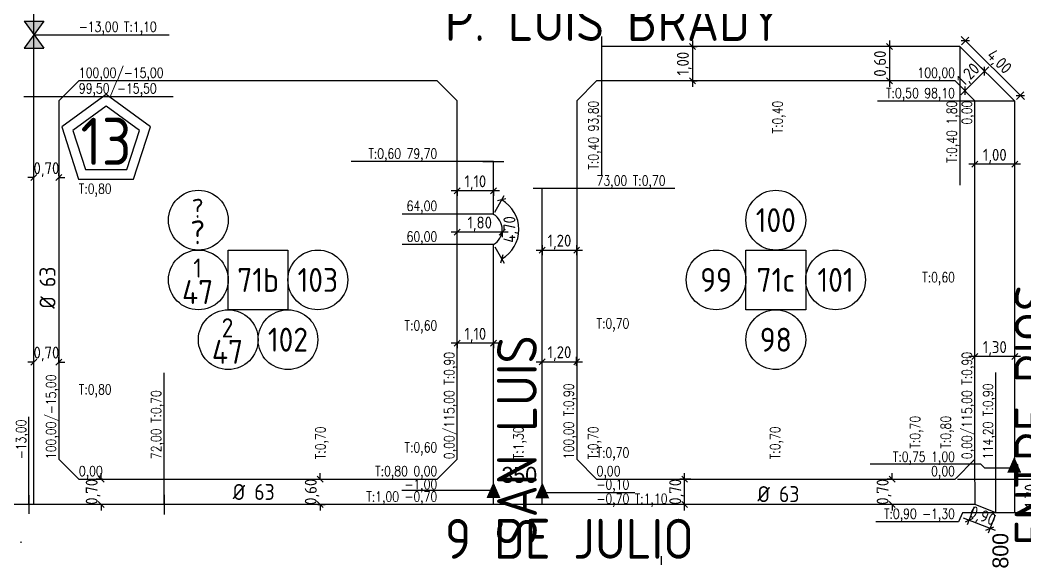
# Model space of a CAD drawing. Extents: x -48 to 13651, y -112 to 3468.
# Drawn here: x 1112.5 to 1364.8, y 1869.1 to 2004.4 of the extents above; entities that cross this region are included whole.
import ezdxf
from ezdxf.enums import TextEntityAlignment as Align

# ---------------------------------------------------------------- set-up
doc = ezdxf.new("R2010")
doc.units = 0
doc.header["$LTSCALE"] = 6
doc.header["$MEASUREMENT"] = 0
doc.linetypes.add('DOT2', pattern=[3.175, 0, -3.175])
doc.linetypes.add('HIDDEN', pattern=[0.375, 0.25, -0.125])
doc.layers.get('0').update_dxf_attribs({"linetype": 'CONTINUOUS'})
doc.layers.get('DEFPOINTS').update_dxf_attribs({"linetype": 'CONTINUOUS'})
for name, color, linetype in [('50', 41, 'CONTINUOUS'), ('63', 171, 'CONTINUOUS'), ('CAS', 7, 'CONTINUOUS'), ('CAÑERIA SIN CROQUIS', 210, 'HIDDEN'), ('Caño 110mm', 170, 'CONTINUOUS'), ('COTA', 2, 'CONTINUOUS'), ('MANZANAS', 7, 'CONTINUOUS'), ('NUMCASA', 12, 'CONTINUOUS'), ('NUMERO-CROQUIS', 13, 'CONTINUOUS'), ('NUMERO-MANZANA', 4, 'CONTINUOUS'), ('P63', 172, 'CONTINUOUS'), ('PROGRESIVA', 60, 'CONTINUOUS'), ('RADIO', 4, 'DOT2'), ('REDUCCIONES', 13, 'CONTINUOUS'), ('TXTDIAMETRO', 7, 'CONTINUOUS'), ('VALVULAS', 20, 'CONTINUOUS')]:
    doc.layers.add(name, color=color, linetype=linetype)
doc.layers.add('ATENCION', color=7, linetype='CONTINUOUS', plot=False)
doc.styles.add('ABADIMTCONDE', font='isocp.shx')
doc.styles.add('GEOSLAB703LTBT', font='isocp.shx', dxfattribs={"width": 0.9, "height": 8})
doc.styles.add('GOTHICE', font='GOTHICE.shx', dxfattribs={"height": 0.6})
doc.styles.add('ROMANS', font='romans.shx', dxfattribs={"width": 0.8, "height": 2.5})
doc.dimstyles.new('COTA02', dxfattribs={"dimtxt": 3, "dimasz": 1.5, "dimexe": 1.25, "dimexo": 0.625, "dimgap": 0.3, "dimtad": 1, "dimtoh": 1, "dimdsep": 46, "dimlunit": 6, "dimtxsty": 'ABADIMTCONDE', "dimblk1": 'OBLIQUE', "dimblk2": 'OBLIQUE', "dimsah": 1, "dimcen": 2.5, "dimdle": 1.5, "dimclrd": 60, "dimclre": 60, "dimclrt": 256, "dimadec": 0, "dimazin": 0, "dimtfac": 1, "dimtix": 1, "dimtofl": 0, "dimtmove": 0, "dimatfit": 0, "dimldrblk": 'OBLIQUE', "dimfxl": 1, "dimtolj": 1, "dimtzin": 0, "dimarcsym": 0})

# ---------------------------------------------------------------- blocks, each defined once
blk = doc.blocks.new('CUPLARED')
at = {"layer": 'REDUCCIONES'}
blk.add_lwpolyline([(4, 0, 0, 3.5, 0), (0, 0, 3.5, 3.5, 0)], format="xyseb", dxfattribs=at)
blk = doc.blocks.new('_OBLIQUE')
at = {"color": 0, "linetype": 'ByBlock'}
blk.add_line((-0.5, -0.5), (0.5, 0.5), dxfattribs=at)
blk = doc.blocks.new('*D425')
at = {"layer": 'COTA', "color": 60, "lineweight": -2, "transparency": 16777216}
for p, q in [((1352.04, 1882.16), (1350.27, 1877.62)), ((1357.29, 1880.12), (1355.53, 1875.58)), ((1357.38, 1876.2), (1349.33, 1879.33))]:
    blk.add_line(p, q, dxfattribs=at)
at = {"layer": 'DEFPOINTS', "color": 0, "transparency": 16777216}
for p in [(1352.26, 1882.75), (1357.52, 1880.7), (1350.72, 1878.79)]:
    blk.add_point(p, dxfattribs=at)
at = {"layer": 'COTA', "color": 60, "lineweight": -2, "transparency": 16777216, "xscale": 1.5, "yscale": 1.5, "zscale": 1.5}
for p, rotation in [((1350.72, 1878.79), 158.778466284375), ((1355.98, 1876.75), 338.778466284375)]:
    blk.add_blockref('_OBLIQUE', p, dxfattribs=dict(at, rotation=rotation))
at = {"layer": 'COTA', "transparency": 16777216, "insert": (1354.09, 1879.65), "char_height": 3, "attachment_point": 5, "rotation": 338.7785, "style": 'ABADIMTCONDE'}
blk.add_mtext('\\A1;0,90', dxfattribs=at)
blk = doc.blocks.new('*D433')
at = {"layer": 'COTA', "color": 60, "lineweight": -2, "transparency": 16777216}
for p, q in [((1331.44, 1889.15), (1331.44, 1890.65)), ((1331.15, 1889.15), (1330.19, 1889.15)), ((1331.15, 1882.75), (1330.19, 1882.75)), ((1331.44, 1882.75), (1331.44, 1881.25))]:
    blk.add_line(p, q, dxfattribs=at)
at = {"layer": 'DEFPOINTS', "color": 0, "transparency": 16777216}
for p in [(1331.44, 1889.15), (1331.77, 1889.15), (1331.77, 1882.75)]:
    blk.add_point(p, dxfattribs=at)
at = {"layer": 'COTA', "color": 60, "lineweight": -2, "transparency": 16777216, "xscale": 1.5, "yscale": 1.5, "zscale": 1.5}
for p, rotation in [((1331.44, 1889.15), 270), ((1331.44, 1882.75), 90)]:
    blk.add_blockref('_OBLIQUE', p, dxfattribs=dict(at, rotation=rotation))
at = {"layer": 'COTA', "transparency": 16777216, "insert": (1329.41, 1885.95), "char_height": 3, "attachment_point": 5, "rotation": 90, "style": 'ABADIMTCONDE'}
blk.add_mtext('\\A1;0,70', dxfattribs=at)
blk = doc.blocks.new('*D434')
at = {"layer": 'COTA', "color": 60, "lineweight": -2, "transparency": 16777216}
for p, q in [((1279.35, 1881.25), (1279.35, 1890.65)), ((1280.92, 1889.15), (1278.1, 1889.15)), ((1280.92, 1882.75), (1278.1, 1882.75))]:
    blk.add_line(p, q, dxfattribs=at)
at = {"layer": 'DEFPOINTS', "color": 0, "transparency": 16777216}
for p in [(1279.35, 1889.15), (1281.54, 1889.15), (1281.54, 1882.75)]:
    blk.add_point(p, dxfattribs=at)
at = {"layer": 'COTA', "color": 60, "lineweight": -2, "transparency": 16777216, "xscale": 1.5, "yscale": 1.5, "zscale": 1.5}
for p, rotation in [((1279.35, 1889.15), 90), ((1279.35, 1882.75), 270)]:
    blk.add_blockref('_OBLIQUE', p, dxfattribs=dict(at, rotation=rotation))
at = {"layer": 'COTA', "transparency": 16777216, "insert": (1277.33, 1885.95), "char_height": 3, "attachment_point": 5, "rotation": 90, "style": 'ABADIMTCONDE'}
blk.add_mtext('\\A1;0,70', dxfattribs=at)
blk = doc.blocks.new('*D435')
at = {"layer": 'COTA', "color": 60, "lineweight": -2, "transparency": 16777216}
for p, q in [((1242.1, 1918.62), (1253.73, 1918.62)), ((1243.6, 1917.58), (1243.6, 1919.87)), ((1252.23, 1917.58), (1252.23, 1919.87))]:
    blk.add_line(p, q, dxfattribs=at)
at = {"layer": 'DEFPOINTS', "color": 0, "transparency": 16777216}
for p in [(1252.23, 1918.62), (1243.6, 1916.96), (1252.23, 1916.96)]:
    blk.add_point(p, dxfattribs=at)
at = {"layer": 'COTA', "color": 60, "lineweight": -2, "transparency": 16777216, "xscale": 1.5, "yscale": 1.5, "zscale": 1.5, "rotation": 180}
blk.add_blockref('_OBLIQUE', (1243.6, 1918.62), dxfattribs=at)
at = {"layer": 'COTA', "color": 60, "lineweight": -2, "transparency": 16777216, "xscale": 1.5, "yscale": 1.5, "zscale": 1.5}
blk.add_blockref('_OBLIQUE', (1252.23, 1918.62), dxfattribs=at)
at = {"layer": 'COTA', "transparency": 16777216, "insert": (1247.92, 1920.65), "char_height": 3, "attachment_point": 5, "style": 'ABADIMTCONDE'}
blk.add_mtext('\\A1;1,20', dxfattribs=at)
blk = doc.blocks.new('*D436')
at = {"layer": 'COTA', "color": 60, "lineweight": -2, "transparency": 16777216}
for p, q in [((1243.6, 1947.84), (1243.6, 1945.39)), ((1252.23, 1947.84), (1252.23, 1945.39)), ((1242.1, 1946.64), (1253.73, 1946.64))]:
    blk.add_line(p, q, dxfattribs=at)
at = {"layer": 'DEFPOINTS', "color": 0, "transparency": 16777216}
for p in [(1243.6, 1948.47), (1252.23, 1948.47), (1252.23, 1946.64)]:
    blk.add_point(p, dxfattribs=at)
at = {"layer": 'COTA', "color": 60, "lineweight": -2, "transparency": 16777216, "xscale": 1.5, "yscale": 1.5, "zscale": 1.5, "rotation": 180}
blk.add_blockref('_OBLIQUE', (1243.6, 1946.64), dxfattribs=at)
at = {"layer": 'COTA', "color": 60, "lineweight": -2, "transparency": 16777216, "xscale": 1.5, "yscale": 1.5, "zscale": 1.5}
blk.add_blockref('_OBLIQUE', (1252.23, 1946.64), dxfattribs=at)
at = {"layer": 'COTA', "transparency": 16777216, "insert": (1247.92, 1948.66), "char_height": 3, "attachment_point": 5, "style": 'ABADIMTCONDE'}
blk.add_mtext('\\A1;1,20', dxfattribs=at)
blk = doc.blocks.new('*D437')
at = {"layer": 'COTA', "color": 60, "lineweight": -2, "transparency": 16777216}
for p, q in [((1281.28, 1999.24), (1281.28, 1987.65)), ((1281.07, 1997.74), (1282.53, 1997.74)), ((1281.07, 1989.15), (1282.53, 1989.15))]:
    blk.add_line(p, q, dxfattribs=at)
at = {"layer": 'DEFPOINTS', "color": 0, "transparency": 16777216}
for p in [(1280.44, 1997.74), (1280.44, 1989.15), (1281.28, 1989.15)]:
    blk.add_point(p, dxfattribs=at)
at = {"layer": 'COTA', "color": 60, "lineweight": -2, "transparency": 16777216, "xscale": 1.5, "yscale": 1.5, "zscale": 1.5}
for p, rotation in [((1281.28, 1997.74), 90), ((1281.28, 1989.15), 270)]:
    blk.add_blockref('_OBLIQUE', p, dxfattribs=dict(at, rotation=rotation))
at = {"layer": 'COTA', "transparency": 16777216, "insert": (1279.25, 1993.44), "char_height": 3, "attachment_point": 5, "rotation": 90, "style": 'ABADIMTCONDE'}
blk.add_mtext('\\A1;1,00', dxfattribs=at)
blk = doc.blocks.new('*D438')
at = {"layer": 'COTA', "color": 60, "lineweight": -2, "transparency": 16777216}
for p, q in [((1330.77, 1999.24), (1330.77, 1987.65)), ((1330.31, 1997.74), (1329.52, 1997.74)), ((1330.31, 1989.15), (1329.52, 1989.15))]:
    blk.add_line(p, q, dxfattribs=at)
at = {"layer": 'DEFPOINTS', "color": 0, "transparency": 16777216}
for p in [(1330.94, 1997.74), (1330.77, 1989.15), (1330.94, 1989.15)]:
    blk.add_point(p, dxfattribs=at)
at = {"layer": 'COTA', "color": 60, "lineweight": -2, "transparency": 16777216, "xscale": 1.5, "yscale": 1.5, "zscale": 1.5}
for p, rotation in [((1330.77, 1997.74), 90), ((1330.77, 1989.15), 270)]:
    blk.add_blockref('_OBLIQUE', p, dxfattribs=dict(at, rotation=rotation))
at = {"layer": 'COTA', "transparency": 16777216, "insert": (1328.75, 1993.44), "char_height": 3, "attachment_point": 5, "rotation": 90, "style": 'ABADIMTCONDE'}
blk.add_mtext('\\A1;0,60', dxfattribs=at)
blk = doc.blocks.new('*D439')
at = {"layer": 'COTA', "color": 60, "lineweight": -2, "transparency": 16777216}
for p, q in [((1355.71, 1992.62), (1348.67, 1985.58)), ((1354.88, 1991.33), (1353.76, 1992.44)), ((1349.96, 1986.41), (1348.85, 1987.53))]:
    blk.add_line(p, q, dxfattribs=at)
at = {"layer": 'DEFPOINTS', "color": 0, "transparency": 16777216}
for p in [(1355.32, 1990.88), (1349.73, 1986.65), (1350.41, 1985.97)]:
    blk.add_point(p, dxfattribs=at)
at = {"layer": 'COTA', "color": 60, "lineweight": -2, "transparency": 16777216, "xscale": 1.5, "yscale": 1.5, "zscale": 1.5}
for p, rotation in [((1354.65, 1991.56), 44.999999999996), ((1349.73, 1986.65), 224.999999999996)]:
    blk.add_blockref('_OBLIQUE', p, dxfattribs=dict(at, rotation=rotation))
at = {"layer": 'COTA', "transparency": 16777216, "insert": (1350.76, 1990.53), "char_height": 3, "attachment_point": 5, "rotation": 45, "style": 'ABADIMTCONDE'}
blk.add_mtext('\\A1;1,20', dxfattribs=at)
blk = doc.blocks.new('*D440')
at = {"layer": 'COTA', "color": 60, "lineweight": -2, "transparency": 16777216}
for p, q in [((1348.77, 2000.23), (1364.71, 1984.41)), ((1348.85, 1998.18), (1350.72, 2000.06)), ((1362.66, 1984.48), (1364.53, 1986.35))]:
    blk.add_line(p, q, dxfattribs=at)
at = {"layer": 'DEFPOINTS', "color": 0, "transparency": 16777216}
for p in [(1348.41, 1997.74), (1362.22, 1984.03), (1363.65, 1985.47)]:
    blk.add_point(p, dxfattribs=at)
at = {"layer": 'COTA', "color": 60, "lineweight": -2, "transparency": 16777216, "xscale": 1.5, "yscale": 1.5, "zscale": 1.5}
for p, rotation in [((1349.83, 1999.17), 135.2234134301901), ((1363.65, 1985.47), 315.2234134301901)]:
    blk.add_blockref('_OBLIQUE', p, dxfattribs=dict(at, rotation=rotation))
at = {"layer": 'COTA', "transparency": 16777216, "insert": (1358.17, 1993.76), "char_height": 3, "attachment_point": 5, "rotation": 315.2234, "style": 'ABADIMTCONDE'}
blk.add_mtext('\\A1;4,00', dxfattribs=at)
blk = doc.blocks.new('*D441')
at = {"layer": 'COTA', "color": 60, "lineweight": -2, "transparency": 16777216}
for p, q in [((1363.72, 1968.19), (1350.73, 1968.19)), ((1352.23, 1967.31), (1352.23, 1969.44)), ((1362.22, 1967.31), (1362.22, 1969.44))]:
    blk.add_line(p, q, dxfattribs=at)
at = {"layer": 'DEFPOINTS', "color": 0, "transparency": 16777216}
for p in [(1352.23, 1968.19), (1352.23, 1966.69), (1362.22, 1966.69)]:
    blk.add_point(p, dxfattribs=at)
at = {"layer": 'COTA', "color": 60, "lineweight": -2, "transparency": 16777216, "xscale": 1.5, "yscale": 1.5, "zscale": 1.5, "rotation": 180}
blk.add_blockref('_OBLIQUE', (1352.23, 1968.19), dxfattribs=at)
at = {"layer": 'COTA', "color": 60, "lineweight": -2, "transparency": 16777216, "xscale": 1.5, "yscale": 1.5, "zscale": 1.5}
blk.add_blockref('_OBLIQUE', (1362.22, 1968.19), dxfattribs=at)
at = {"layer": 'COTA', "transparency": 16777216, "insert": (1357.23, 1970.21), "char_height": 3, "attachment_point": 5, "style": 'ABADIMTCONDE'}
blk.add_mtext('\\A1;1,00', dxfattribs=at)
blk = doc.blocks.new('*D442')
at = {"layer": 'COTA', "color": 60, "lineweight": -2, "transparency": 16777216}
for p, q in [((1352.23, 1920.05), (1352.23, 1921.16)), ((1362.22, 1920.05), (1362.22, 1921.16)), ((1363.72, 1919.91), (1350.73, 1919.91))]:
    blk.add_line(p, q, dxfattribs=at)
at = {"layer": 'DEFPOINTS', "color": 0, "transparency": 16777216}
for p in [(1352.23, 1919.91), (1352.23, 1919.43), (1362.22, 1919.43)]:
    blk.add_point(p, dxfattribs=at)
at = {"layer": 'COTA', "color": 60, "lineweight": -2, "transparency": 16777216, "xscale": 1.5, "yscale": 1.5, "zscale": 1.5, "rotation": 180}
blk.add_blockref('_OBLIQUE', (1352.23, 1919.91), dxfattribs=at)
at = {"layer": 'COTA', "color": 60, "lineweight": -2, "transparency": 16777216, "xscale": 1.5, "yscale": 1.5, "zscale": 1.5}
blk.add_blockref('_OBLIQUE', (1362.22, 1919.91), dxfattribs=at)
at = {"layer": 'COTA', "transparency": 16777216, "insert": (1357.23, 1921.94), "char_height": 3, "attachment_point": 5, "style": 'ABADIMTCONDE'}
blk.add_mtext('\\A1;1,30', dxfattribs=at)
blk = doc.blocks.new('*D443')
at = {"layer": 'COTA', "color": 60, "lineweight": -2, "transparency": 16777216}
for p, q in [((1187.84, 1889.15), (1187.84, 1890.65)), ((1187.25, 1889.15), (1189.09, 1889.15)), ((1187.25, 1882.75), (1189.09, 1882.75)), ((1187.84, 1882.75), (1187.84, 1881.25))]:
    blk.add_line(p, q, dxfattribs=at)
at = {"layer": 'DEFPOINTS', "color": 0, "transparency": 16777216}
for p in [(1186.63, 1889.15), (1187.84, 1889.15), (1186.63, 1882.75)]:
    blk.add_point(p, dxfattribs=at)
at = {"layer": 'COTA', "color": 60, "lineweight": -2, "transparency": 16777216, "xscale": 1.5, "yscale": 1.5, "zscale": 1.5}
for p, rotation in [((1187.84, 1889.15), 270), ((1187.84, 1882.75), 90)]:
    blk.add_blockref('_OBLIQUE', p, dxfattribs=dict(at, rotation=rotation))
at = {"layer": 'COTA', "transparency": 16777216, "insert": (1185.81, 1885.95), "char_height": 3, "attachment_point": 5, "rotation": 90, "style": 'ABADIMTCONDE'}
blk.add_mtext('\\A1;0,60', dxfattribs=at)
blk = doc.blocks.new('*D444')
at = {"layer": 'COTA', "color": 60, "lineweight": -2, "transparency": 16777216}
for p, q in [((1232.84, 1923.24), (1220.73, 1923.24)), ((1222.23, 1923.1), (1222.23, 1921.99)), ((1231.34, 1923.1), (1231.34, 1921.99))]:
    blk.add_line(p, q, dxfattribs=at)
at = {"layer": 'DEFPOINTS', "color": 0, "transparency": 16777216}
for p in [(1222.23, 1923.73), (1222.23, 1923.24), (1231.34, 1923.73)]:
    blk.add_point(p, dxfattribs=at)
at = {"layer": 'COTA', "color": 60, "lineweight": -2, "transparency": 16777216, "xscale": 1.5, "yscale": 1.5, "zscale": 1.5, "rotation": 180}
blk.add_blockref('_OBLIQUE', (1222.23, 1923.24), dxfattribs=at)
at = {"layer": 'COTA', "color": 60, "lineweight": -2, "transparency": 16777216, "xscale": 1.5, "yscale": 1.5, "zscale": 1.5}
blk.add_blockref('_OBLIQUE', (1231.34, 1923.24), dxfattribs=at)
at = {"layer": 'COTA', "transparency": 16777216, "insert": (1226.79, 1925.27), "char_height": 3, "attachment_point": 5, "style": 'ABADIMTCONDE'}
blk.add_mtext('\\A1;1,10', dxfattribs=at)
blk = doc.blocks.new('*D445')
at = {"layer": 'COTA', "color": 60, "lineweight": -2, "transparency": 16777216}
for p, q in [((1235.04, 1951.16), (1220.73, 1951.16)), ((1222.23, 1951.79), (1222.23, 1952.41)), ((1233.54, 1951.2), (1233.54, 1949.91))]:
    blk.add_line(p, q, dxfattribs=at)
at = {"layer": 'DEFPOINTS', "color": 0, "transparency": 16777216}
for p in [(1222.23, 1951.16), (1222.23, 1951.16), (1233.54, 1951.82)]:
    blk.add_point(p, dxfattribs=at)
at = {"layer": 'COTA', "color": 60, "lineweight": -2, "transparency": 16777216, "xscale": 1.5, "yscale": 1.5, "zscale": 1.5, "rotation": 180}
blk.add_blockref('_OBLIQUE', (1222.23, 1951.16), dxfattribs=at)
at = {"layer": 'COTA', "color": 60, "lineweight": -2, "transparency": 16777216, "xscale": 1.5, "yscale": 1.5, "zscale": 1.5}
blk.add_blockref('_OBLIQUE', (1233.54, 1951.16), dxfattribs=at)
at = {"layer": 'COTA', "transparency": 16777216, "insert": (1227.89, 1953.19), "char_height": 3, "attachment_point": 5, "style": 'ABADIMTCONDE'}
blk.add_mtext('\\A1;1,80', dxfattribs=at)
blk = doc.blocks.new('*D446')
at = {"layer": 'COTA', "color": 60, "lineweight": -2, "transparency": 16777216}
for p, q in [((1232.84, 1961.53), (1220.73, 1961.53)), ((1222.23, 1961.6), (1222.23, 1960.28)), ((1231.34, 1961.6), (1231.34, 1960.28))]:
    blk.add_line(p, q, dxfattribs=at)
at = {"layer": 'DEFPOINTS', "color": 0, "transparency": 16777216}
for p in [(1222.23, 1962.23), (1222.23, 1961.53), (1231.34, 1962.23)]:
    blk.add_point(p, dxfattribs=at)
at = {"layer": 'COTA', "color": 60, "lineweight": -2, "transparency": 16777216, "xscale": 1.5, "yscale": 1.5, "zscale": 1.5, "rotation": 180}
blk.add_blockref('_OBLIQUE', (1222.23, 1961.53), dxfattribs=at)
at = {"layer": 'COTA', "color": 60, "lineweight": -2, "transparency": 16777216, "xscale": 1.5, "yscale": 1.5, "zscale": 1.5}
blk.add_blockref('_OBLIQUE', (1231.34, 1961.53), dxfattribs=at)
at = {"layer": 'COTA', "transparency": 16777216, "insert": (1226.79, 1963.55), "char_height": 3, "attachment_point": 5, "style": 'ABADIMTCONDE'}
blk.add_mtext('\\A1;1,10', dxfattribs=at)
blk = doc.blocks.new('*D447')
at = {"layer": 'COTA', "color": 60, "lineweight": -2, "transparency": 16777216}
for p, q in [((1231.65, 1956.15), (1234.03, 1960.32)), ((1231.65, 1947.49), (1234.03, 1943.32))]:
    blk.add_line(p, q, dxfattribs=at)
blk.add_arc((1229.18, 1951.82), 8.54, 299.7079, 60.2921, dxfattribs=at)
at = {"layer": 'DEFPOINTS', "color": 0, "transparency": 16777216}
for p in [(1231.34, 1955.61), (1229.18, 1951.82), (1231.34, 1948.03), (1237.19, 1948.89)]:
    blk.add_point(p, dxfattribs=at)
at = {"layer": 'COTA', "color": 60, "lineweight": -2, "transparency": 16777216, "xscale": 1.5, "yscale": 1.5, "zscale": 1.5}
for p, rotation in [((1233.41, 1959.24), 150.2921175756859), ((1233.41, 1944.41), 209.7078824243115)]:
    blk.add_blockref('_OBLIQUE', p, dxfattribs=dict(at, rotation=rotation))
at = {"layer": 'COTA', "transparency": 16777216, "insert": (1235.69, 1951.82), "char_height": 3, "attachment_point": 5, "rotation": 90, "style": 'ABADIMTCONDE'}
blk.add_mtext('\\A1;4,70', dxfattribs=at)
blk = doc.blocks.new('*D1085')
at = {"layer": 'COTA', "color": 60, "lineweight": -2, "transparency": 16777216}
for p, q in [((1368.61, 1890.65), (1368.61, 1879.2)), ((1347.86, 1889.15), (1369.86, 1889.15)), ((1367.41, 1880.7), (1369.86, 1880.7))]:
    blk.add_line(p, q, dxfattribs=at)
at = {"layer": 'DEFPOINTS', "color": 0, "transparency": 16777216}
for p in [(1347.23, 1889.15), (1366.78, 1880.7), (1368.61, 1880.7)]:
    blk.add_point(p, dxfattribs=at)
at = {"layer": 'COTA', "color": 60, "lineweight": -2, "transparency": 16777216, "xscale": 1.5, "yscale": 1.5, "zscale": 1.5}
for p, rotation in [((1368.61, 1889.15), 90), ((1368.61, 1880.7), 270)]:
    blk.add_blockref('_OBLIQUE', p, dxfattribs=dict(at, rotation=rotation))
at = {"layer": 'COTA', "transparency": 16777216, "insert": (1366.58, 1884.92), "char_height": 3, "attachment_point": 5, "rotation": 90, "style": 'ABADIMTCONDE'}
blk.add_mtext('\\A1;1,30', dxfattribs=at)
blk = doc.blocks.new('*D1488')
at = {"layer": 'DEFPOINTS', "color": 0, "transparency": 16777216}
for p in [(1132.82, 1889.15), (1133.75, 1889.15), (1133.75, 1882.75)]:
    blk.add_point(p, dxfattribs=at)
at = {"layer": 'PROGRESIVA', "color": 60, "lineweight": -2, "transparency": 16777216}
for p, q in [((1132.82, 1889.15), (1132.82, 1890.65)), ((1133.13, 1889.15), (1131.57, 1889.15)), ((1133.13, 1882.75), (1131.57, 1882.75)), ((1132.82, 1882.75), (1132.82, 1881.25))]:
    blk.add_line(p, q, dxfattribs=at)
at = {"layer": 'PROGRESIVA', "color": 60, "lineweight": -2, "transparency": 16777216, "xscale": 1.5, "yscale": 1.5, "zscale": 1.5}
for p, rotation in [((1132.82, 1889.15), 270), ((1132.82, 1882.75), 90)]:
    blk.add_blockref('_OBLIQUE', p, dxfattribs=dict(at, rotation=rotation))
at = {"layer": 'PROGRESIVA', "transparency": 16777216, "insert": (1130.8, 1885.95), "char_height": 3, "attachment_point": 5, "rotation": 90, "style": 'ABADIMTCONDE'}
blk.add_mtext('\\A1;0,70', dxfattribs=at)
blk = doc.blocks.new('*D1489')
at = {"layer": 'DEFPOINTS', "color": 0, "transparency": 16777216}
for p in [(1115.95, 1917.91), (1122.23, 1918.53), (1122.23, 1917.91)]:
    blk.add_point(p, dxfattribs=at)
at = {"layer": 'PROGRESIVA', "color": 60, "lineweight": -2, "transparency": 16777216}
for p, q in [((1115.95, 1918.53), (1114.45, 1918.53)), ((1115.95, 1918.53), (1115.95, 1919.78)), ((1122.23, 1918.53), (1122.23, 1919.78)), ((1122.23, 1918.53), (1123.73, 1918.53))]:
    blk.add_line(p, q, dxfattribs=at)
at = {"layer": 'PROGRESIVA', "color": 60, "lineweight": -2, "transparency": 16777216, "xscale": 1.5, "yscale": 1.5, "zscale": 1.5}
blk.add_blockref('_OBLIQUE', (1115.95, 1918.53), dxfattribs=at)
at = {"layer": 'PROGRESIVA', "color": 60, "lineweight": -2, "transparency": 16777216, "xscale": 1.5, "yscale": 1.5, "zscale": 1.5, "rotation": 180}
blk.add_blockref('_OBLIQUE', (1122.23, 1918.53), dxfattribs=at)
at = {"layer": 'PROGRESIVA', "transparency": 16777216, "insert": (1119.09, 1920.55), "char_height": 3, "attachment_point": 5, "style": 'ABADIMTCONDE'}
blk.add_mtext('\\A1;0,70', dxfattribs=at)
blk = doc.blocks.new('*D1490')
at = {"layer": 'DEFPOINTS', "color": 0, "transparency": 16777216}
for p in [(1115.95, 1964.67), (1122.23, 1964.82), (1122.23, 1964.67)]:
    blk.add_point(p, dxfattribs=at)
at = {"layer": 'PROGRESIVA', "color": 60, "lineweight": -2, "transparency": 16777216}
for p, q in [((1115.95, 1965.3), (1115.95, 1966.07)), ((1122.23, 1965.3), (1122.23, 1966.07)), ((1115.95, 1964.82), (1114.45, 1964.82)), ((1122.23, 1964.82), (1123.73, 1964.82))]:
    blk.add_line(p, q, dxfattribs=at)
at = {"layer": 'PROGRESIVA', "color": 60, "lineweight": -2, "transparency": 16777216, "xscale": 1.5, "yscale": 1.5, "zscale": 1.5}
blk.add_blockref('_OBLIQUE', (1115.95, 1964.82), dxfattribs=at)
at = {"layer": 'PROGRESIVA', "color": 60, "lineweight": -2, "transparency": 16777216, "xscale": 1.5, "yscale": 1.5, "zscale": 1.5, "rotation": 180}
blk.add_blockref('_OBLIQUE', (1122.23, 1964.82), dxfattribs=at)
at = {"layer": 'PROGRESIVA', "transparency": 16777216, "insert": (1119.09, 1966.85), "char_height": 3, "attachment_point": 5, "style": 'ABADIMTCONDE'}
blk.add_mtext('\\A1;0,70', dxfattribs=at)
blk = doc.blocks.new('D63')
at = {"layer": 'TXTDIAMETRO', "color": 7, "ltscale": 0.1, "style": 'ABADIMTCONDE'}
blk.add_text('Ø 63', height=4, dxfattribs=at).set_placement((0, 0), align=Align.MIDDLE)
blk = doc.blocks.new('VALV')
at = {"layer": 'VALVULAS'}
h = blk.add_hatch(color=256, dxfattribs=at)
h.paths.add_polyline_path([(-2.48, 3.4), (0, 0), (2.48, 3.4)])
h.paths.add_polyline_path([(0, 0), (-2.48, -3.4), (2.48, -3.4)])
for p, q in [((-2.48, 3.4), (2.48, 3.4)), ((-2.48, 3.4), (2.48, -3.4)), ((2.48, 3.4), (-2.48, -3.4)), ((-2.48, -3.4), (2.48, -3.4))]:
    blk.add_line(p, q, dxfattribs=at)

msp = doc.modelspace()

# ---------------------------------------------------------------- linework, layer by layer
at = {"layer": '50', "ltscale": 0.1}
for p, q in [((1348.412, 1997.737), (1258.434, 1997.737)), ((1362.224, 1984.032), (1348.412, 1997.737)), ((1362.224, 1891.927), (1362.224, 1984.032)), ((1231.339, 1955.611), (1231.339, 1968.845)), ((1243.604, 1885.818), (1243.604, 1962.145)), ((1231.339, 1886.255), (1231.339, 1948.03))]:
    msp.add_line(p, q, dxfattribs=at)
msp.add_arc((1229.176, 1951.82), 4.364, 299.70788, 60.29212, dxfattribs=at)
at = {"layer": '63', "ltscale": 0.1}
for p, q in [((1362.224, 1880.847), (1362.224, 1891.927)), ((1231.339, 1882.865), (1231.339, 1886.255)), ((1243.604, 1882.893), (1243.604, 1885.818)), ((1352.262, 1882.746), (1148.634, 1882.746)), ((1357.518, 1880.704), (1352.262, 1882.746)), ((1477.606, 1880.704), (1357.518, 1880.704))]:
    msp.add_line(p, q, dxfattribs=at)
at = {"layer": 'CAS', "ltscale": 0.1}
for p, q in [((1258.434, 2000.215), (1258.434, 1995.258)), ((1113.446, 1985.212), (1118.446, 1985.212)), ((1228.711, 1968.845), (1233.967, 1968.845)), ((1241.268, 1962.145), (1245.94, 1962.145)), ((1114.704, 1885.11), (1114.704, 1880.381)), ((1148.634, 1885.224), (1148.634, 1880.267)), ((1273.442, 1869.762), (1273.442, 1863.671))]:
    msp.add_line(p, q, dxfattribs=at)
at = {"layer": 'Caño 110mm'}
for p, q in [((1115.946, 2000.7), (1115.946, 2010.212)), ((1115.946, 1985.212), (1115.946, 2000.7))]:
    msp.add_line(p, q, dxfattribs=at)
at = {"layer": 'Caño 110mm', "ltscale": 0.1}
for p, q in [((1115.946, 1882.774), (1115.946, 1985.212)), ((1115.946, 1882.746), (1114.704, 1882.746)), ((1148.634, 1882.746), (1115.946, 1882.746))]:
    msp.add_line(p, q, dxfattribs=at)
at = {"layer": 'MANZANAS'}
for p, q in [((1122.234, 1984.145), (1127.234, 1989.145)), ((1217.234, 1989.145), (1127.234, 1989.145)), ((1222.234, 1984.145), (1217.234, 1989.145)), ((1257.234, 1989.145), (1252.234, 1984.145)), ((1347.234, 1989.145), (1257.234, 1989.145)), ((1347.234, 1989.145), (1352.234, 1984.145)), ((1122.234, 1984.145), (1122.234, 1894.145)), ((1222.234, 1894.145), (1222.234, 1984.145)), ((1252.234, 1984.145), (1252.234, 1894.145)), ((1352.234, 1894.145), (1352.234, 1984.145)), ((1127.234, 1889.145), (1122.234, 1894.145)), ((1217.234, 1889.145), (1222.234, 1894.145)), ((1257.234, 1889.145), (1252.234, 1894.145)), ((1347.234, 1889.145), (1352.234, 1894.145)), ((1127.234, 1889.145), (1217.234, 1889.145)), ((1257.234, 1889.145), (1347.234, 1889.145))]:
    msp.add_line(p, q, dxfattribs=at)
at = {"layer": 'NUMERO-CROQUIS'}
for centre in [(1157.234, 1954.145), (1302.234, 1954.145), (1157.234, 1939.145), (1187.234, 1939.145), (1287.234, 1939.145), (1317.234, 1939.145), (1164.734, 1924.145), (1179.734, 1924.145), (1302.234, 1924.145)]:
    msp.add_circle(centre, 7.5, dxfattribs=at)
at = {"layer": 'NUMERO-MANZANA'}
for points in [[(1164.734, 1946.645), (1179.734, 1946.645), (1179.734, 1931.645), (1164.734, 1931.645)], [(1294.734, 1946.645), (1309.734, 1946.645), (1309.734, 1931.645), (1294.734, 1931.645)]]:
    msp.add_lwpolyline(points, close=True, dxfattribs=at)
at = {"layer": 'P63'}
msp.add_line((1114.704, 1882.746), (984.041, 1882.746), dxfattribs=at)
at = {"layer": 'PROGRESIVA'}
for p, q in [((1115.946, 2000.7), (1149.88, 2000.7)), ((1258.434, 1997.737), (1258.434, 1965.51)), ((1348.412, 1997.737), (1348.412, 1962.906)), ((1115.946, 1985.212), (1150.903, 1985.212)), ((1362.224, 1984.032), (1327.767, 1984.032)), ((1231.339, 1968.845), (1195.623, 1968.845)), ((1243.604, 1962.145), (1276.854, 1962.145)), ((1231.339, 1955.611), (1208.373, 1955.611)), ((1231.339, 1948.03), (1208.373, 1948.03)), ((1148.634, 1882.746), (1148.634, 1915.786)), ((1357.518, 1880.704), (1357.518, 1915.912)), ((1114.704, 1882.746), (1114.704, 1904.79)), ((1353.694, 1892.894), (1325.943, 1892.894)), ((1352.262, 1882.746), (1352.234, 1894.145)), ((1354.736, 1891.927), (1353.694, 1892.894)), ((1362.224, 1891.927), (1354.736, 1891.927)), ((1231.339, 1886.255), (1208.329, 1886.255)), ((1243.604, 1885.818), (1266.821, 1885.818)), ((1349.134, 1880.704), (1348.092, 1878.441)), ((1357.518, 1880.704), (1349.134, 1880.704)), ((1348.092, 1878.441), (1327.376, 1878.441))]:
    msp.add_line(p, q, dxfattribs=at)
at = {"layer": 'RADIO', "color": 4, "ltscale": 0.5}
for p in [(1045.324, 1873.474), (1112.771, 1488.183)]:
    msp.add_line(p, (1112.771, 1873.474), dxfattribs=at)
at = {"layer": 'VALVULAS'}
for points in [[(1134.068, 1985.675), (1122.915, 1977.572), (1127.175, 1964.461), (1140.961, 1964.461), (1145.221, 1977.572)], [(1134.068, 1982.743), (1125.703, 1976.666), (1128.898, 1966.832), (1139.238, 1966.832), (1142.433, 1976.666)]]:
    msp.add_lwpolyline(points, close=True, dxfattribs=at)

# ---------------------------------------------------------------- block references
at = {"layer": 'CAÑERIA SIN CROQUIS', "ltscale": 0.1, "rotation": 90}
msp.add_blockref('CUPLARED', (1362.109, 1890.761), dxfattribs=at)
at = {"layer": 'PROGRESIVA'}
for name, p in [('VALV', (1115.946, 2000.7)), ('D63', (1171.138, 1885.913)), ('D63', (1302.9, 1885.377))]:
    msp.add_blockref(name, p, dxfattribs=at)
at = {"layer": 'REDUCCIONES', "ltscale": 0.1, "rotation": 90}
for p in [(1231.339, 1884.406), (1243.604, 1884.305)]:
    msp.add_blockref('CUPLARED', p, dxfattribs=at)
at = {"layer": 'TXTDIAMETRO', "rotation": 90}
msp.add_blockref('D63', (1119.353, 1937.2), dxfattribs=at)

# ---------------------------------------------------------------- texts
at = {"layer": 'ATENCION', "style": 'GEOSLAB703LTBT'}
for s, p in [('P. LUIS BRADY', (1219.141, 2004.145)), ('9 DE JULIO', (1219.141, 1874.145))]:
    msp.add_text(s, height=10, dxfattribs=at).set_placement(p, align=Align.MIDDLE_LEFT)
for s, p in [('ENTRE RIOS', (1367.234, 1872.415)), ('SAN LUIS', (1237.234, 1872.415))]:
    msp.add_text(s, height=10, rotation=90, dxfattribs=at).set_placement(p, align=Align.MIDDLE_LEFT)
at = {"layer": 'NUMCASA', "color": 12, "linetype": 'Continuous', "style": 'GOTHICE'}
msp.add_text('350', height=4, dxfattribs=at).set_placement((1237.83, 1886.995), align=Align.BOTTOM_CENTER)
msp.add_text('800', height=4, rotation=90, dxfattribs=at).set_placement((1361.821, 1871.143), align=Align.BOTTOM_CENTER)
at = {"layer": 'NUMERO-CROQUIS', "style": 'GEOSLAB703LTBT'}
for s, height, p in [('?', 4.8, (1157.055, 1957.119)), ('100', 6, (1302.234, 1954.145)), ('?', 6, (1157.055, 1951.104)), ('1', 4.8, (1157.055, 1942.119)), ('103', 6, (1187.234, 1939.145)), ('99', 6, (1287.234, 1939.145)), ('101', 6, (1317.234, 1939.145)), ('47', 6, (1157.055, 1936.104)), ('2', 4.8, (1164.555, 1927.119)), ('102', 6, (1179.734, 1924.145)), ('98', 6, (1302.234, 1924.145)), ('47', 6, (1164.555, 1921.104))]:
    msp.add_text(s, height=height, dxfattribs=at).set_placement(p, align=Align.MIDDLE)
at = {"layer": 'NUMERO-MANZANA', "style": 'GEOSLAB703LTBT'}
for s, p in [('71b', (1172.234, 1939.145)), ('71c', (1302.234, 1939.145))]:
    msp.add_text(s, height=6, dxfattribs=at).set_placement(p, align=Align.MIDDLE)
at = {"layer": 'PROGRESIVA', "style": 'ROMANS', "width": 0.8}
for s, p in [('-13,00 T:1,10', (1127.234, 2000.7)), ('100,00/-15,00', (1127.234, 1989.145)), ('99,50/-15,50', (1127.234, 1985.212)), ('T:0,80', (1127.234, 1960.056)), ('73,00 T:0,70', (1257.234, 1962.087)), ('T:0,70', (1257.234, 1926.228)), ('T:0,80', (1127.234, 1909.643)), ('T:0,70', (1257.234, 1893.807)), ('0,00', (1127.234, 1889.145)), ('0,00', (1257.234, 1889.145)), ('-0,10', (1257.234, 1885.818)), ('-0,70 T:1,10', (1257.234, 1882.231))]:
    msp.add_text(s, height=2.5, dxfattribs=at).set_placement(p, align=Align.BOTTOM_LEFT)
for s, p in [('100,00', (1347.234, 1989.145)), ('T:0,50 98,10', (1347.234, 1984.032)), ('T:0,60 79,70', (1217.234, 1968.871)), ('64,00', (1217.234, 1955.72)), ('60,00', (1217.234, 1948.038)), ('T:0,60', (1347.234, 1937.815)), ('T:0,60', (1217.234, 1925.708)), ('T:0,60', (1217.234, 1895.109)), ('T:0,75 1,00', (1347.234, 1892.763)), ('T:0,80 0,00', (1217.234, 1889.145)), ('0,00', (1347.234, 1889.145)), ('-1,00', (1217.234, 1885.838)), ('T:1,00 -0,70', (1217.234, 1882.746)), ('T:0,90 -1,30', (1347.234, 1878.441))]:
    msp.add_text(s, height=2.5, dxfattribs=at).set_placement(p, align=Align.BOTTOM_RIGHT)
for s, p in [('T:0,40 93,80', (1258.434, 1984.145)), ('T:0,40', (1304.667, 1984.145)), ('T:0,40 1,80', (1348.412, 1984.145)), ('0,00', (1352.234, 1984.145))]:
    msp.add_text(s, height=2.5, rotation=90, dxfattribs=at).set_placement(p, align=Align.BOTTOM_RIGHT)
for s, p in [('0,00/115,00 T:0,90', (1222.234, 1894.145)), ('0,00/115,00 T:0,90', (1352.234, 1894.145)), ('100,00/-15,00', (1122.234, 1894.145)), ('100,00 T:0,90', (1252.234, 1894.145)), ('114,20 T:0,90', (1357.518, 1894.145)), ('72,00 T:0,70', (1148.634, 1894.145)), ('-13,00', (1114.726, 1894.145)), ('T:0,70', (1339.222, 1896.8)), ('T:0,80', (1346.909, 1896.8)), ('T:0,70', (1189.89, 1894.145)), ('T:1,30', (1239.617, 1894.145)), ('T:0,70', (1258.404, 1894.145)), ('T:0,70', (1304.044, 1894.145))]:
    msp.add_text(s, height=2.5, rotation=90, dxfattribs=at).set_placement(p, align=Align.BOTTOM_LEFT)
at = {"layer": 'VALVULAS', "style": 'GEOSLAB703LTBT'}
msp.add_text('13', height=11.8591, dxfattribs=at).set_placement((1134.068, 1973.948), align=Align.MIDDLE)

# ---------------------------------------------------------------- dimensions: what is measured, and where the dimension line sits
at = {"layer": 'COTA'}
for base, p1, p2, text, picture, middle in [((1281.276, 1989.145), (1280.442, 1997.737), (1280.442, 1989.145), '1,00', '*D437', (1279.251, 1993.441)), ((1330.772, 1989.145), (1330.939, 1997.737), (1330.939, 1989.145), '0,60', '*D438', (1328.747, 1993.441)), ((1187.838, 1889.145), (1186.626, 1882.746), (1186.626, 1889.145), '0,60', '*D443', (1185.813, 1885.945)), ((1331.439, 1889.145), (1331.772, 1882.746), (1331.772, 1889.145), '0,70', '*D433', (1329.414, 1885.945))]:
    dim = msp.add_linear_dim(base=base, p1=p1, p2=p2, angle=90, text=text, dimstyle='COTA02', dxfattribs=at)
    dim.commit()
    dim.dimension.update_dxf_attribs({"geometry": picture, "text_midpoint": middle})
for p1, p2, distance, text, picture, middle in [((1348.412, 1997.737), (1362.224, 1984.032), 2.019, '4,00', '*D440', (1358.167, 1993.755)), ((1355.318, 1990.884), (1350.406, 1985.973), -0.951, '1,20', '*D439', (1350.758, 1990.533))]:
    dim = msp.add_aligned_dim(p1=p1, p2=p2, distance=distance, text=text, dimstyle='COTA02', dxfattribs=at)
    dim.commit()
    dim.dimension.update_dxf_attribs({"geometry": picture, "text_midpoint": middle})
for base, p1, p2, text, picture, middle in [((1352.234, 1968.189), (1362.224, 1966.69), (1352.234, 1966.69), '1,00', '*D441', (1357.229, 1970.214)), ((1222.234, 1961.529), (1231.339, 1962.228), (1222.234, 1962.228), '1,10', '*D446', (1226.786, 1963.554)), ((1222.234, 1951.163), (1233.54, 1951.82), (1222.234, 1951.163), '1,80', '*D445', (1227.887, 1953.188)), ((1252.234, 1946.637), (1243.604, 1948.469), (1252.234, 1948.469), '1,20', '*D436', (1247.919, 1948.662)), ((1222.234, 1923.24), (1231.339, 1923.725), (1222.234, 1923.725), '1,10', '*D444', (1226.786, 1925.265)), ((1252.234, 1918.623), (1243.604, 1916.957), (1252.234, 1916.957), '1,20', '*D435', (1247.919, 1920.648)), ((1352.234, 1919.912), (1362.224, 1919.428), (1352.234, 1919.428), '1,30', '*D442', (1357.229, 1921.937))]:
    dim = msp.add_linear_dim(base=base, p1=p1, p2=p2, text=text, dimstyle='COTA02', dxfattribs=at)
    dim.commit()
    dim.dimension.update_dxf_attribs({"geometry": picture, "text_midpoint": middle})
dim = msp.add_angular_dim_3p(base=(1237.193, 1948.887), center=(1229.176, 1951.82), p1=(1231.339, 1948.03), p2=(1231.339, 1955.611), text='4,70', dimstyle='COTA02', override={"dimadec": 4}, dxfattribs=at)
dim.commit()
dim.dimension.update_dxf_attribs({"geometry": '*D447', "text_midpoint": (1235.688, 1951.82)})
for base, p1, p2, angle, text, picture, middle, dimtype in [((1279.354, 1889.145), (1281.544, 1882.746), (1281.544, 1889.145), 90, '0,70', '*D434', (1279.354, 1885.945), 160), ((1350.724, 1878.786), (1357.518, 1880.704), (1352.262, 1882.746), 158.77847, '0,90', '*D425', (1353.353, 1877.766), 161)]:
    dim = msp.add_linear_dim(base=base, p1=p1, p2=p2, angle=angle, text=text, dimstyle='COTA02', dxfattribs=at)
    dim.commit()
    dim.dimension.update_dxf_attribs({"geometry": picture, "text_midpoint": middle, "dimtype": dimtype})
at = {"layer": 'COTA', "color": 12}
dim = msp.add_linear_dim(base=(1368.608, 1880.704), p1=(1347.234, 1889.145), p2=(1366.784, 1880.704), angle=90, text='1,30', dimstyle='COTA02', dxfattribs=at)
dim.commit()
dim.dimension.update_dxf_attribs({"geometry": '*D1085', "text_midpoint": (1366.583, 1884.925)})
at = {"layer": 'PROGRESIVA'}
for base, p1, p2, picture, middle in [((1122.234, 1964.825), (1115.946, 1964.67), (1122.234, 1964.67), '*D1490', (1119.09, 1966.85)), ((1122.234, 1918.527), (1115.946, 1917.909), (1122.234, 1917.909), '*D1489', (1119.09, 1920.552))]:
    dim = msp.add_linear_dim(base=base, p1=p1, p2=p2, text='0,70', dimstyle='COTA02', dxfattribs=at)
    dim.commit()
    dim.dimension.update_dxf_attribs({"geometry": picture, "text_midpoint": middle})
dim = msp.add_linear_dim(base=(1132.822, 1889.145), p1=(1133.75, 1882.746), p2=(1133.75, 1889.145), angle=90, text='0,70', dimstyle='COTA02', dxfattribs=at)
dim.commit()
dim.dimension.update_dxf_attribs({"geometry": '*D1488', "text_midpoint": (1130.797, 1885.945)})

doc.saveas('drawing.dxf')
